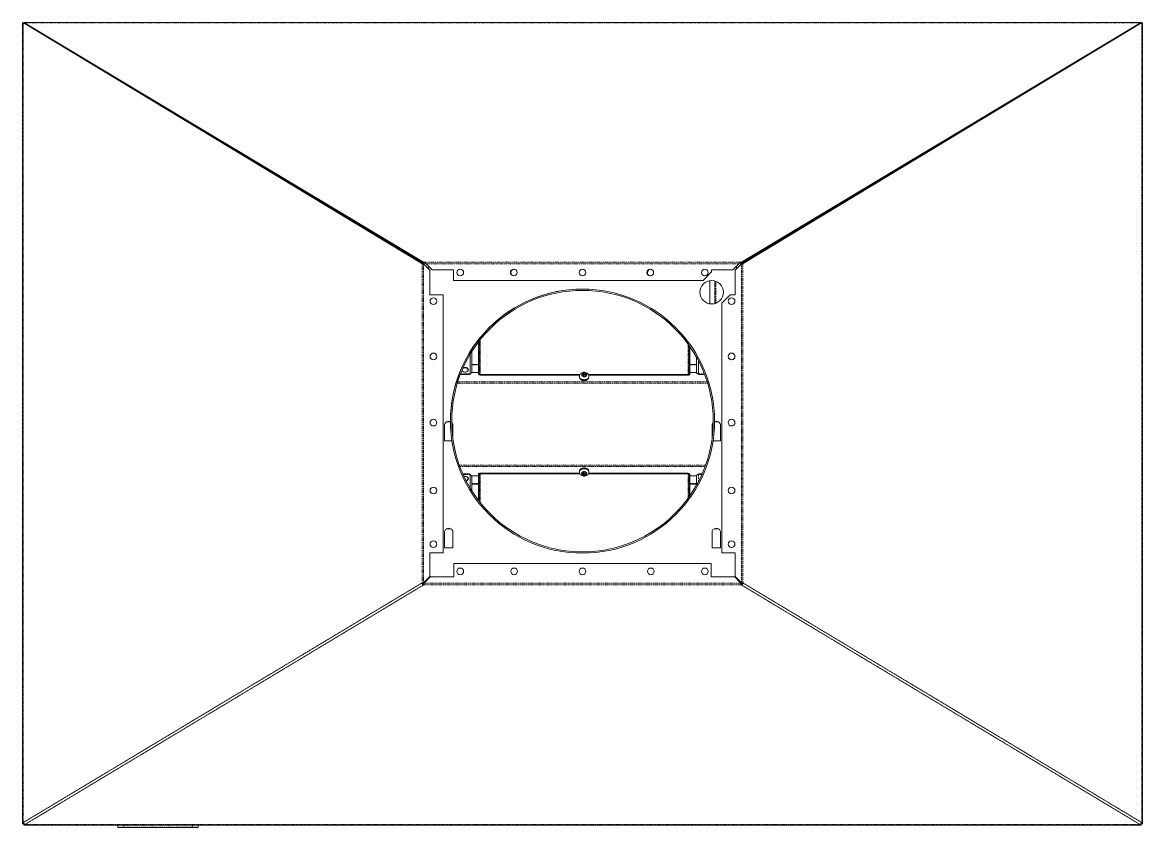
# Model space of a CAD drawing. Header units: millimetres. Extents: x 46989 to 543236, y 252623 to 526638.
# Drawn here: x 373398 to 403552, y 431400 to 453079 of the extents above; entities that cross this region are included whole.
import ezdxf

# ---------------------------------------------------------------- set-up
doc = ezdxf.new("R2010")
doc.units = ezdxf.units.MM
doc.linetypes.add('PHANTOM', pattern=[20, 10, -2, 2, -2, 2, -2])

msp = doc.modelspace()

# ---------------------------------------------------------------- linework, layer by layer
at = {"color": 7, "lineweight": 13, "ltscale": 0.000767685}
for p, q in [((373398, 453068), (373420, 453068)), ((373398, 431501), (373420, 431501))]:
    msp.add_line(p, q, dxfattribs=at)
at = {"color": 7, "lineweight": 13, "ltscale": 0.03937}
for p, q in [((373398, 453068), (373398, 431501)), ((373424, 453068), (384151, 446587)), ((403516, 453079), (373435, 453079)), ((373446, 453068), (384173, 446587)), ((373456, 453067), (384199, 446625)), ((403495, 453067), (392752, 446625)), ((403505, 453068), (392778, 446587)), ((403526, 453068), (392800, 446587)), ((403552, 431501), (403552, 453068)), ((378326, 450120), (384199, 446597)), ((398584, 450095), (392752, 446597)), ((384366, 446396), (384366, 445748)), ((385001, 446418), (384427, 446418)), ((392524, 446418), (391950, 446418)), ((392585, 446396), (392585, 445748)), ((391723, 446132), (385001, 446132)), ((391907, 445502), (391907, 446125)), ((384726, 445748), (384726, 438799)), ((392225, 445521), (392225, 438799)), ((388403, 443597), (385718, 443597)), ((388396, 443582), (385718, 443582)), ((391323, 443597), (388638, 443597)), ((391323, 443582), (388644, 443582)), ((385718, 440941), (388396, 440941)), ((385718, 440926), (388403, 440926)), ((388638, 440926), (391323, 440926)), ((388644, 440941), (391323, 440941)), ((384366, 438799), (384366, 438165)), ((392585, 438799), (392585, 438165)), ((385014, 438511), (391937, 438511)), ((384377, 438151), (385014, 438151)), ((391937, 438151), (392574, 438151)), ((373436, 431468), (403515, 431468)), ((377973, 431400), (376127, 431400))]:
    msp.add_line(p, q, dxfattribs=at)
at = {"color": 7, "lineweight": 13, "ltscale": 0.000137329}
for p, q in [((373424, 453068), (373420, 453068)), ((403526, 453068), (403530, 453068)), ((373424, 431538), (373420, 431538)), ((403526, 431538), (403530, 431538))]:
    msp.add_line(p, q, dxfattribs=at)
at = {"color": 7, "linetype": 'PHANTOM', "lineweight": 13, "ltscale": 0.03937}
for p, q in [((373420, 453068), (373420, 431538)), ((403495, 453067), (373456, 453067)), ((403530, 431538), (403530, 453068)), ((392716, 446625), (384235, 446625)), ((384158, 437994), (384158, 446578)), ((384195, 437994), (384195, 446578)), ((392685, 446579), (384266, 446579)), ((392756, 446578), (392756, 437994)), ((392793, 446578), (392793, 437994)), ((392035, 445509), (392035, 446117)), ((392066, 445519), (392066, 446107)), ((385718, 443597), (385718, 444532)), ((391323, 444414), (391323, 443597)), ((391844, 443368), (385107, 443368)), ((391834, 443398), (385117, 443398)), ((385162, 441155), (391789, 441155)), ((385173, 441124), (391778, 441124)), ((385718, 440156), (385718, 440926)), ((391323, 440926), (391323, 440274)), ((384151, 437985), (373424, 431538)), ((384197, 437933), (373470, 431486)), ((392741, 437984), (384209, 437984)), ((392741, 437936), (384209, 437936)), ((392753, 437933), (403480, 431486)), ((392800, 437985), (403526, 431538)), ((373470, 431480), (403480, 431480)), ((377973, 431412), (376127, 431412))]:
    msp.add_line(p, q, dxfattribs=at)
at = {"color": 7, "lineweight": 13, "ltscale": 0.000750624}
for p, q in [((373446, 453068), (373424, 453068)), ((384158, 446587), (384179, 446587)), ((384158, 437985), (384179, 437985)), ((373420, 431501), (373442, 431501))]:
    msp.add_line(p, q, dxfattribs=at)
at = {"color": 7, "lineweight": 13, "ltscale": 0.00037366}
for p, q in [((373435, 453068), (373435, 453079)), ((403516, 453068), (403516, 453079))]:
    msp.add_line(p, q, dxfattribs=at)
at = {"color": 7, "lineweight": 13, "ltscale": 0.000750564}
for p, q in [((403505, 453068), (403526, 453068)), ((392771, 446587), (392793, 446587)), ((392771, 437985), (392793, 437985)), ((403508, 431501), (403530, 431501))]:
    msp.add_line(p, q, dxfattribs=at)
at = {"color": 7, "lineweight": 13, "ltscale": 0.000767745}
for p, q in [((403552, 453068), (403530, 453068)), ((403552, 431501), (403530, 431501))]:
    msp.add_line(p, q, dxfattribs=at)
at = {"color": 7, "linetype": 'PHANTOM', "lineweight": 13, "ltscale": 0.000490834}
msp.add_line((380201, 448986), (380215, 448986), dxfattribs=at)
at = {"color": 7, "linetype": 'PHANTOM', "lineweight": 13, "ltscale": 0.000499575}
msp.add_line((380234, 448966), (380249, 448966), dxfattribs=at)
at = {"color": 7, "linetype": 'PHANTOM', "lineweight": 13, "ltscale": 0.000488882}
msp.add_line((396702, 448966), (396716, 448966), dxfattribs=at)
at = {"color": 7, "linetype": 'PHANTOM', "lineweight": 13, "ltscale": 0.000480171}
msp.add_line((396736, 448986), (396749, 448986), dxfattribs=at)
at = {"color": 7, "linetype": 'PHANTOM', "lineweight": 13, "ltscale": 0.000645225}
msp.add_line((380810, 448630), (380791, 448630), dxfattribs=at)
at = {"color": 7, "linetype": 'PHANTOM', "lineweight": 13, "ltscale": 0.000652043}
msp.add_line((380836, 448614), (380817, 448614), dxfattribs=at)
at = {"color": 7, "linetype": 'PHANTOM', "lineweight": 13, "ltscale": 0.00064135}
msp.add_line((396133, 448614), (396115, 448614), dxfattribs=at)
at = {"color": 7, "linetype": 'PHANTOM', "lineweight": 13, "ltscale": 0.000634561}
msp.add_line((396160, 448630), (396141, 448630), dxfattribs=at)
at = {"color": 7, "linetype": 'PHANTOM', "lineweight": 13, "ltscale": 0.001097}
msp.add_line((382518, 447587), (382549, 447587), dxfattribs=at)
at = {"color": 7, "lineweight": 13, "ltscale": 0.001116}
msp.add_line((382590, 447543), (382622, 447543), dxfattribs=at)
at = {"color": 7, "lineweight": 13, "ltscale": 0.000461849}
msp.add_line((382612, 447543), (382612, 447530), dxfattribs=at)
at = {"color": 7, "linetype": 'PHANTOM', "lineweight": 13, "ltscale": 0.000680278}
msp.add_line((394250, 447476), (394250, 447495), dxfattribs=at)
at = {"color": 7, "linetype": 'PHANTOM', "lineweight": 13, "ltscale": 0.000675472}
msp.add_line((394281, 447495), (394281, 447514), dxfattribs=at)
at = {"color": 7, "lineweight": 13, "ltscale": 0.001105}
msp.add_line((394329, 447543), (394361, 447543), dxfattribs=at)
at = {"color": 7, "linetype": 'PHANTOM', "lineweight": 13, "ltscale": 0.001086}
msp.add_line((394402, 447587), (394433, 447587), dxfattribs=at)
at = {"color": 7, "lineweight": 13, "ltscale": 0.000766784}
msp.add_line((383211, 447190), (383211, 447168), dxfattribs=at)
at = {"color": 7, "linetype": 'PHANTOM', "lineweight": 13, "ltscale": 0.000742274}
msp.add_line((393855, 447237), (393855, 447259), dxfattribs=at)
at = {"color": 7, "linetype": 'PHANTOM', "lineweight": 13, "ltscale": 0.000737348}
msp.add_line((393886, 447256), (393886, 447277), dxfattribs=at)
at = {"color": 7, "linetype": 'PHANTOM', "lineweight": 13, "ltscale": 0.000839474}
msp.add_line((383674, 446888), (383674, 446912), dxfattribs=at)
at = {"color": 7, "linetype": 'PHANTOM', "lineweight": 13, "ltscale": 0.00084428}
msp.add_line((383705, 446869), (383705, 446894), dxfattribs=at)
at = {"color": 7, "linetype": 'PHANTOM', "lineweight": 13, "ltscale": 0.000823254}
msp.add_line((393340, 446926), (393340, 446950), dxfattribs=at)
at = {"color": 7, "linetype": 'PHANTOM', "lineweight": 13, "ltscale": 0.000820731}
msp.add_line((393355, 446936), (393355, 446959), dxfattribs=at)
at = {"color": 7, "lineweight": 13, "ltscale": 0.000814964}
msp.add_line((393392, 446981), (393392, 446958), dxfattribs=at)
at = {"color": 7, "linetype": 'PHANTOM', "lineweight": 13, "ltscale": 0.00090135}
msp.add_line((384068, 446649), (384068, 446675), dxfattribs=at)
at = {"color": 7, "linetype": 'PHANTOM', "lineweight": 13, "ltscale": 0.000906276}
msp.add_line((384100, 446631), (384100, 446657), dxfattribs=at)
at = {"color": 7, "lineweight": 13, "ltscale": 0.000235069}
for p, q in [((384151, 446587), (384158, 446587)), ((384151, 437985), (384158, 437985))]:
    msp.add_line(p, q, dxfattribs=at)
at = {"color": 7, "lineweight": 13, "ltscale": 0.000298688}
for p, q in [((384158, 446587), (384158, 446578)), ((384179, 446587), (384179, 446578)), ((392771, 446587), (392771, 446578)), ((392793, 446587), (392793, 446578)), ((384158, 437994), (384158, 437985)), ((384179, 437994), (384179, 437985)), ((392771, 437994), (392771, 437985)), ((392793, 437994), (392793, 437985))]:
    msp.add_line(p, q, dxfattribs=at)
at = {"color": 7, "lineweight": 13, "ltscale": 0.000960463}
for p, q in [((384199, 446597), (384199, 446625)), ((384235, 446597), (384235, 446625)), ((392716, 446597), (392716, 446625)), ((392752, 446597), (392752, 446625))]:
    msp.add_line(p, q, dxfattribs=at)
at = {"color": 7, "lineweight": 13, "ltscale": 0.00125}
for p, q in [((384199, 446625), (384235, 446625)), ((384199, 446597), (384235, 446597)), ((392716, 446625), (392752, 446625)), ((392716, 446597), (392752, 446597))]:
    msp.add_line(p, q, dxfattribs=at)
at = {"color": 7, "lineweight": 13, "ltscale": 0.00023513}
for p, q in [((392800, 446587), (392793, 446587)), ((392800, 437985), (392793, 437985))]:
    msp.add_line(p, q, dxfattribs=at)
at = {"color": 7, "lineweight": 13, "ltscale": 0.000888374}
msp.add_line((392924, 446675), (392924, 446700), dxfattribs=at)
at = {"color": 7, "linetype": 'PHANTOM', "lineweight": 13, "ltscale": 0.000882727}
msp.add_line((392960, 446697), (392960, 446722), dxfattribs=at)
at = {"color": 7, "linetype": 'PHANTOM', "lineweight": 13, "ltscale": 0.000880204}
msp.add_line((392976, 446706), (392976, 446732), dxfattribs=at)
at = {"color": 7, "lineweight": 13, "ltscale": 0.001282}
for p, q in [((384195, 446578), (384158, 446578)), ((392756, 446578), (392793, 446578)), ((384195, 437994), (384158, 437994)), ((392756, 437994), (392793, 437994))]:
    msp.add_line(p, q, dxfattribs=at)
at = {"color": 7, "lineweight": 13, "ltscale": 0.008925}
for p, q in [((384195, 446578), (384376, 446396)), ((392756, 446578), (392574, 446396))]:
    msp.add_line(p, q, dxfattribs=at)
at = {"color": 7, "lineweight": 13, "ltscale": 0.007901}
for p, q in [((384266, 446579), (384427, 446418)), ((392685, 446579), (392524, 446418))]:
    msp.add_line(p, q, dxfattribs=at)
at = {"color": 7, "lineweight": 13, "ltscale": 0.00178}
msp.add_line((384348, 446497), (384312, 446460), dxfattribs=at)
at = {"color": 7, "lineweight": 13, "ltscale": 0.000359963}
for p, q in [((384366, 446396), (384376, 446396)), ((392574, 446396), (392585, 446396))]:
    msp.add_line(p, q, dxfattribs=at)
at = {"color": 7, "lineweight": 13, "ltscale": 0.00995}
msp.add_line((385001, 446132), (385001, 446418), dxfattribs=at)
at = {"color": 7, "lineweight": 13, "ltscale": 0.011137}
for p, q in [((391723, 446132), (391950, 446359)), ((392451, 445748), (392225, 445521))]:
    msp.add_line(p, q, dxfattribs=at)
at = {"color": 7, "lineweight": 13, "ltscale": 0.002075}
msp.add_line((391950, 446359), (391950, 446418), dxfattribs=at)
at = {"color": 7, "lineweight": 13, "ltscale": 0.001773}
msp.add_line((392602, 446497), (392638, 446461), dxfattribs=at)
at = {"color": 7, "lineweight": 13, "ltscale": 0.0125}
for p, q in [((384366, 445748), (384726, 445748)), ((384366, 438799), (384726, 438799)), ((392225, 438799), (392585, 438799)), ((385014, 438511), (385014, 438151)), ((391937, 438511), (391937, 438151))]:
    msp.add_line(p, q, dxfattribs=at)
at = {"color": 7, "lineweight": 13, "ltscale": 0.004625}
msp.add_line((392451, 445748), (392585, 445748), dxfattribs=at)
at = {"color": 7, "lineweight": 13, "ltscale": 0.017786}
msp.add_line((385674, 443963), (385674, 444476), dxfattribs=at)
at = {"color": 7, "lineweight": 13, "ltscale": 0.018738}
msp.add_line((385695, 443963), (385695, 444503), dxfattribs=at)
at = {"color": 7, "lineweight": 13, "ltscale": 0.019233}
msp.add_line((385494, 444215), (385494, 443661), dxfattribs=at)
at = {"color": 7, "lineweight": 13, "ltscale": 0.014549}
msp.add_line((391345, 443963), (391345, 444383), dxfattribs=at)
at = {"color": 7, "lineweight": 13, "ltscale": 0.013507}
msp.add_line((391366, 443963), (391366, 444352), dxfattribs=at)
at = {"color": 7, "lineweight": 13, "ltscale": 0.01841}
msp.add_line((385450, 444143), (385450, 443613), dxfattribs=at)
at = {"color": 7, "lineweight": 13, "ltscale": 0.006267}
for p, q in [((385494, 443871), (385674, 443871)), ((391366, 443871), (391547, 443871)), ((391547, 443654), (391366, 443654)), ((391547, 440869), (391366, 440869)), ((385674, 440651), (385494, 440651)), ((391547, 440651), (391366, 440651))]:
    msp.add_line(p, q, dxfattribs=at)
at = {"color": 7, "lineweight": 13, "ltscale": 0.012192}
for p, q in [((385674, 443612), (385674, 443963)), ((385695, 443612), (385695, 443963)), ((391345, 443963), (391345, 443612)), ((391366, 443963), (391366, 443612)), ((385674, 440559), (385674, 440910)), ((385695, 440559), (385695, 440910)), ((391345, 440910), (391345, 440559)), ((391366, 440910), (391366, 440559))]:
    msp.add_line(p, q, dxfattribs=at)
at = {"color": 7, "lineweight": 13, "ltscale": 0.000732482}
for p, q in [((385695, 443963), (385674, 443963)), ((385674, 440559), (385695, 440559))]:
    msp.add_line(p, q, dxfattribs=at)
at = {"color": 7, "lineweight": 13, "ltscale": 0.000732542}
for p, q in [((391366, 443963), (391345, 443963)), ((391345, 440559), (391366, 440559))]:
    msp.add_line(p, q, dxfattribs=at)
at = {"color": 7, "lineweight": 13, "ltscale": 0.014487}
msp.add_line((391547, 443647), (391547, 444064), dxfattribs=at)
at = {"color": 7, "linetype": 'PHANTOM', "lineweight": 13, "ltscale": 0.012608}
msp.add_line((391594, 443613), (391594, 443976), dxfattribs=at)
at = {"color": 7, "lineweight": 13, "ltscale": 0.00826}
msp.add_line((385186, 443599), (385424, 443599), dxfattribs=at)
at = {"color": 7, "linetype": 'PHANTOM', "lineweight": 13, "ltscale": 0.008956}
msp.add_line((385192, 443613), (385450, 443613), dxfattribs=at)
at = {"color": 7, "lineweight": 13, "ltscale": 8.83087e-05}
msp.add_line((385402, 443726), (385402, 443729), dxfattribs=at)
at = {"color": 7, "lineweight": 13, "ltscale": 0.006305}
msp.add_line((385674, 443654), (385493, 443654), dxfattribs=at)
at = {"color": 7, "linetype": 'PHANTOM', "lineweight": 13, "ltscale": 0.006267}
for p, q in [((385494, 443858), (385674, 443858)), ((391366, 443858), (391547, 443858)), ((385674, 440664), (385494, 440664)), ((391547, 440664), (391366, 440664))]:
    msp.add_line(p, q, dxfattribs=at)
at = {"color": 7, "lineweight": 13, "ltscale": 0.000707071}
for p, q in [((388457, 443600), (388457, 443580)), ((388506, 443600), (388506, 443580)), ((388583, 443580), (388583, 443600)), ((388457, 440943), (388457, 440922)), ((388506, 440922), (388506, 440943)), ((388583, 440922), (388583, 440943))]:
    msp.add_line(p, q, dxfattribs=at)
at = {"color": 7, "lineweight": 13, "ltscale": 0.001688}
for p, q in [((388506, 443600), (388457, 443600)), ((388457, 443580), (388506, 443580)), ((388583, 443600), (388535, 443600)), ((388535, 443580), (388583, 443580)), ((388506, 440943), (388457, 440943)), ((388457, 440922), (388506, 440922)), ((388583, 440943), (388535, 440943)), ((388535, 440922), (388583, 440922))]:
    msp.add_line(p, q, dxfattribs=at)
at = {"color": 7, "lineweight": 13, "ltscale": 0.001193}
for p, q in [((388506, 443635), (388506, 443600)), ((388506, 443580), (388506, 443545)), ((388535, 443600), (388535, 443635)), ((388535, 443545), (388535, 443580)), ((388506, 440977), (388506, 440943)), ((388506, 440922), (388506, 440888)), ((388535, 440943), (388535, 440977)), ((388535, 440888), (388535, 440922))]:
    msp.add_line(p, q, dxfattribs=at)
at = {"color": 7, "lineweight": 13, "ltscale": 0.000999991}
for p, q in [((388535, 443635), (388506, 443635)), ((388535, 443609), (388506, 443609)), ((388506, 443545), (388535, 443545)), ((388535, 440977), (388506, 440977)), ((388506, 440913), (388535, 440913)), ((388506, 440888), (388535, 440888))]:
    msp.add_line(p, q, dxfattribs=at)
at = {"color": 7, "lineweight": 13, "ltscale": 2.70636e-05}
for p, q in [((388521, 443658), (388520, 443658)), ((388519, 440864), (388520, 440864))]:
    msp.add_line(p, q, dxfattribs=at)
at = {"color": 7, "lineweight": 13, "ltscale": 0.000883928}
msp.add_line((388535, 443600), (388535, 443575), dxfattribs=at)
at = {"color": 7, "linetype": 'PHANTOM', "lineweight": 13, "ltscale": 0.005715}
msp.add_line((391594, 443613), (391759, 443613), dxfattribs=at)
at = {"color": 7, "lineweight": 13, "ltscale": 0.005019}
msp.add_line((391620, 443599), (391764, 443599), dxfattribs=at)
at = {"color": 7, "lineweight": 13, "ltscale": 0.000830703}
msp.add_line((388391, 443526), (388391, 443550), dxfattribs=at)
at = {"color": 7, "lineweight": 13, "ltscale": 0.000830943}
for p, q in [((388650, 443526), (388650, 443550)), ((388391, 440996), (388391, 440972))]:
    msp.add_line(p, q, dxfattribs=at)
at = {"color": 7, "lineweight": 13, "ltscale": 0.01495}
for p, q in [((384763, 441811), (384763, 442241)), ((392188, 442241), (392188, 441811)), ((384763, 438931), (384763, 439361)), ((384988, 439361), (384988, 438931)), ((391963, 438931), (391963, 439361)), ((392188, 439361), (392188, 438931))]:
    msp.add_line(p, q, dxfattribs=at)
at = {"color": 7, "lineweight": 13, "ltscale": 0.0018}
for p, q in [((384849, 442328), (384901, 442328)), ((392049, 442328), (392101, 442328)), ((384849, 439448), (384901, 439448)), ((392049, 439448), (392101, 439448))]:
    msp.add_line(p, q, dxfattribs=at)
at = {"color": 7, "lineweight": 13, "ltscale": 0.013087}
for p, q in [((384988, 442241), (384988, 441864)), ((391963, 441864), (391963, 442241))]:
    msp.add_line(p, q, dxfattribs=at)
at = {"color": 7, "lineweight": 13, "ltscale": 0.006857}
for p, q in [((384961, 441811), (384763, 441811)), ((392188, 441811), (391990, 441811))]:
    msp.add_line(p, q, dxfattribs=at)
at = {"color": 7, "lineweight": 13, "ltscale": 0.005908}
msp.add_line((385424, 440923), (385254, 440923), dxfattribs=at)
at = {"color": 7, "linetype": 'PHANTOM', "lineweight": 13, "ltscale": 0.006575}
msp.add_line((385450, 440909), (385260, 440909), dxfattribs=at)
at = {"color": 7, "lineweight": 13, "ltscale": 0.012688}
msp.add_line((385450, 440909), (385450, 440544), dxfattribs=at)
at = {"color": 7, "lineweight": 13, "ltscale": 0.006307}
msp.add_line((385674, 440869), (385492, 440869), dxfattribs=at)
at = {"color": 7, "lineweight": 13, "ltscale": 0.013511}
msp.add_line((385494, 440861), (385494, 440472), dxfattribs=at)
at = {"color": 7, "lineweight": 13, "ltscale": 0.000883808}
msp.add_line((388535, 440922), (388535, 440948), dxfattribs=at)
at = {"color": 7, "lineweight": 13, "ltscale": 0.000830823}
msp.add_line((388650, 440996), (388650, 440972), dxfattribs=at)
at = {"color": 7, "lineweight": 13, "ltscale": 0.008765}
msp.add_line((391547, 440623), (391547, 440876), dxfattribs=at)
at = {"color": 7, "linetype": 'PHANTOM', "lineweight": 13, "ltscale": 0.003334}
msp.add_line((391690, 440909), (391594, 440909), dxfattribs=at)
at = {"color": 7, "linetype": 'PHANTOM', "lineweight": 13, "ltscale": 0.006886}
msp.add_line((391594, 440711), (391594, 440909), dxfattribs=at)
at = {"color": 7, "lineweight": 13, "ltscale": 0.002667}
msp.add_line((391697, 440923), (391620, 440923), dxfattribs=at)
at = {"color": 7, "lineweight": 13, "ltscale": 8.84289e-05}
msp.add_line((385402, 440796), (385402, 440794), dxfattribs=at)
at = {"color": 7, "lineweight": 13, "ltscale": 0.012063}
msp.add_line((385674, 440559), (385674, 440211), dxfattribs=at)
at = {"color": 7, "lineweight": 13, "ltscale": 0.013016}
msp.add_line((385695, 440559), (385695, 440184), dxfattribs=at)
at = {"color": 7, "lineweight": 13, "ltscale": 0.008827}
msp.add_line((391345, 440559), (391345, 440305), dxfattribs=at)
at = {"color": 7, "lineweight": 13, "ltscale": 0.007785}
msp.add_line((391366, 440559), (391366, 440335), dxfattribs=at)
at = {"color": 7, "linetype": 'PHANTOM', "lineweight": 13, "ltscale": 0.000255555}
msp.add_line((392050, 439455), (392050, 439448), dxfattribs=at)
at = {"color": 7, "linetype": 'PHANTOM', "lineweight": 13, "ltscale": 0.000380268}
msp.add_line((392066, 439459), (392066, 439448), dxfattribs=at)
at = {"color": 7, "lineweight": 13, "ltscale": 0.0078}
for p, q in [((384988, 438931), (384763, 438931)), ((392188, 438931), (391963, 438931))]:
    msp.add_line(p, q, dxfattribs=at)
at = {"color": 7, "lineweight": 13, "ltscale": 0.008416}
for p, q in [((384366, 438165), (384195, 437994)), ((392585, 438165), (392756, 437994))]:
    msp.add_line(p, q, dxfattribs=at)
at = {"color": 7, "lineweight": 13, "ltscale": 0.008238}
for p, q in [((384209, 437984), (384377, 438151)), ((392574, 438151), (392741, 437984))]:
    msp.add_line(p, q, dxfattribs=at)
at = {"color": 7, "lineweight": 13, "ltscale": 0.00106}
msp.add_line((384366, 438173), (384388, 438151), dxfattribs=at)
at = {"color": 7, "lineweight": 13, "ltscale": 0.001045}
msp.add_line((392585, 438173), (392563, 438151), dxfattribs=at)
at = {"color": 7, "lineweight": 13, "ltscale": 0.000425083}
for p, q in [((384209, 437964), (384197, 437964)), ((384209, 437936), (384197, 437936)), ((392753, 437964), (392741, 437964)), ((392753, 437936), (392741, 437936))]:
    msp.add_line(p, q, dxfattribs=at)
at = {"color": 7, "lineweight": 13, "ltscale": 0.000960222}
for p, q in [((384197, 437964), (384197, 437936)), ((392753, 437964), (392753, 437936))]:
    msp.add_line(p, q, dxfattribs=at)
at = {"color": 7, "lineweight": 13, "ltscale": 0.000104889}
for p, q in [((384197, 437933), (384197, 437936)), ((392753, 437933), (392753, 437936))]:
    msp.add_line(p, q, dxfattribs=at)
at = {"color": 7, "lineweight": 13, "ltscale": 0.00164}
for p, q in [((384209, 437984), (384209, 437936)), ((392741, 437984), (392741, 437936))]:
    msp.add_line(p, q, dxfattribs=at)
at = {"color": 7, "lineweight": 13, "ltscale": 0.001275}
for p, q in [((373420, 431538), (373420, 431501)), ((403530, 431501), (403530, 431538))]:
    msp.add_line(p, q, dxfattribs=at)
at = {"color": 7, "lineweight": 13, "ltscale": 0.000725093}
for p, q in [((373436, 431501), (373436, 431480)), ((403515, 431501), (403515, 431480))]:
    msp.add_line(p, q, dxfattribs=at)
at = {"color": 7, "lineweight": 13, "ltscale": 0.000409825}
for p, q in [((373436, 431468), (373436, 431480)), ((403515, 431468), (403515, 431480))]:
    msp.add_line(p, q, dxfattribs=at)
at = {"color": 7, "lineweight": 13, "ltscale": 0.0012}
for p, q in [((373436, 431480), (373470, 431480)), ((403480, 431480), (403515, 431480))]:
    msp.add_line(p, q, dxfattribs=at)
at = {"color": 7, "lineweight": 13, "ltscale": 0.000190014}
for p, q in [((373470, 431486), (373470, 431480)), ((403480, 431486), (403480, 431480))]:
    msp.add_line(p, q, dxfattribs=at)
at = {"color": 7, "lineweight": 13, "ltscale": 0.001966}
for p, q in [((375970, 431468), (375970, 431412)), ((378130, 431468), (378130, 431412))]:
    msp.add_line(p, q, dxfattribs=at)
at = {"color": 7, "linetype": 'PHANTOM', "lineweight": 13, "ltscale": 0.00545}
for p, q in [((375970, 431412), (376127, 431412)), ((377973, 431412), (378130, 431412))]:
    msp.add_line(p, q, dxfattribs=at)
at = {"color": 7, "lineweight": 13, "ltscale": 0.00505}
for p, q in [((375981, 431400), (376127, 431400)), ((377973, 431400), (378118, 431400))]:
    msp.add_line(p, q, dxfattribs=at)
at = {"color": 7, "linetype": 'PHANTOM', "lineweight": 13, "ltscale": 0.001966}
for p, q in [((376127, 431468), (376127, 431412)), ((377973, 431468), (377973, 431412))]:
    msp.add_line(p, q, dxfattribs=at)
at = {"color": 7, "linetype": 'PHANTOM', "lineweight": 13, "ltscale": 0.000400033}
for p, q in [((376127, 431412), (376127, 431400)), ((377973, 431412), (377973, 431400))]:
    msp.add_line(p, q, dxfattribs=at)
at = {"color": 7, "lineweight": 13, "ltscale": 0.03937}
for points in [[(373435, 453079), (373440, 453078), (373446, 453076), (373451, 453072), (373456, 453067)], [(403516, 453079), (403510, 453078), (403505, 453076), (403500, 453072), (403495, 453067)], [(384235, 446625), (384246, 446611), (384253, 446601), (384266, 446579)], [(384235, 446597), (384246, 446592), (384266, 446579)], [(392716, 446625), (392705, 446611), (392698, 446601), (392685, 446579)], [(392716, 446597), (392705, 446592), (392685, 446579)], [(385450, 443613), (385444, 443608), (385438, 443603), (385432, 443600), (385424, 443599)], [(388391, 443550), (388393, 443569), (388399, 443588), (388409, 443606), (388422, 443622), (388439, 443635), (388460, 443646), (388482, 443654), (388505, 443658), (388520, 443658)], [(388650, 443550), (388648, 443569), (388642, 443588), (388632, 443605), (388619, 443621), (388602, 443635), (388581, 443646), (388559, 443654), (388536, 443658), (388521, 443658)], [(391594, 443613), (391600, 443608), (391606, 443603), (391612, 443600), (391620, 443599)], [(385450, 440909), (385444, 440915), (385438, 440919), (385432, 440922), (385424, 440923)], [(388391, 440972), (388393, 440953), (388399, 440935), (388408, 440917), (388422, 440901), (388439, 440888), (388459, 440877), (388481, 440869), (388504, 440865), (388519, 440864)], [(388650, 440972), (388648, 440953), (388642, 440935), (388632, 440917), (388618, 440901), (388601, 440887), (388580, 440876), (388558, 440869), (388536, 440865), (388520, 440864)], [(391594, 440909), (391600, 440915), (391606, 440919), (391612, 440922), (391620, 440923)], [(384151, 437985), (384155, 437972), (384162, 437959), (384171, 437949), (384182, 437940), (384197, 437933)], [(392753, 437933), (392765, 437938), (392775, 437945), (392785, 437954), (392793, 437966), (392797, 437976), (392800, 437985)], [(373424, 431538), (373428, 431524), (373435, 431512), (373444, 431501), (373456, 431492), (373470, 431486)], [(403480, 431486), (403491, 431491), (403502, 431497), (403512, 431507), (403520, 431519), (403524, 431528), (403526, 431538)]]:
    msp.add_lwpolyline(points, dxfattribs=at)
for centre, radius in [((385185, 446344), 90), ((386624, 446345), 90), ((388475, 446344), 90), ((390300, 446345), 90), ((391766, 446344), 90), ((391952, 445813), 315), ((388475, 442344), 3555), ((388475, 442344), 3520), ((384461, 445574), 90), ((392489, 445574), 90), ((384461, 444087), 90), ((392489, 444087), 90), ((384461, 442303), 90), ((392489, 442303), 90), ((384461, 440474), 90), ((392489, 440474), 90), ((384461, 439031), 90), ((392489, 439031), 90), ((385185, 438299), 90), ((386637, 438299), 90), ((388475, 438299), 90), ((390314, 438299), 90), ((391766, 438299), 90)]:
    msp.add_circle(centre, radius, dxfattribs=at)
for centre, radius, start, end in [((386637, 446344), 90, 91.6125, 262.8851), ((390314, 446344), 90, 91.6125, 262.8851), ((388475, 442344), 3555, 90, 180.2898), ((384461, 444087), 90, 180, 0), ((392489, 444087), 90, 139.602, 319.3003), ((384849, 442241), 86.4, 90, 180), ((384875, 442261), 78.5, 56.0165, 123.9835), ((384901, 442241), 86.4, 77.2108, 90), ((384901, 442241), 86.4, 0, 51.4783), ((392049, 442241), 86.4, 128.521, 180), ((392049, 442241), 86.4, 90, 102.7886), ((392075, 442261), 78.5, 56.0165, 123.9835), ((392101, 442241), 86.4, 0, 90), ((392489, 440474), 90, 90, 270), ((384461, 440474), 90, 180, 270), ((384849, 439361), 86.4, 90, 180), ((384875, 439381), 78.5, 56.0165, 123.9835), ((384901, 439361), 86.4, 0, 90), ((392049, 439361), 86.4, 90, 180), ((392075, 439381), 78.5, 56.0165, 123.9835), ((392101, 439361), 86.4, 0, 90), ((386637, 438299), 90, 270, 90), ((390314, 438299), 90, 270, 90), ((384197, 437985), 24.5, 180.0074, 269.9926), ((392753, 437985), 24.5, 270.0074, 359.9926), ((375981, 431412), 11.5, 180, 270), ((378118, 431412), 11.5, 269.9998, 0)]:
    msp.add_arc(centre, radius, start, end, dxfattribs=at)
for centre, major_axis, start_param, end_param in [((385314, 443726), (88.2, 0), 3.451511, 6.283185), ((385314, 443721), (81, 0), 3.244866, 8.729799), ((385314, 443726), (88.2, 0), 6.283185, 8.520132), ((385314, 443729), (88.2, 0), 6.283185, 8.498716), ((385446, 443661), (-47.5, 0), 1.648858, 3.141593), ((385718, 443612), (43.4, 0), 3.141593, 4.712389), ((385718, 443612), (22.3, 0), 3.141593, 4.712389), ((391323, 443612), (-43.4, 0), 1.570796, 3.141593), ((391323, 443612), (-22.3, 0), 1.570796, 3.141593), ((391594, 443647), (47.5, 0), 3.141593, 4.712389), ((388520, 443526), (130, 0), 3.141593, 4.712389), ((388520, 443526), (130, 0), 4.712389, 6.283185), ((385314, 440801), (-81, 0), 1.876107, 5.071869), ((385314, 440796), (-88.2, 0), 3.141593, 5.042952), ((385446, 440861), (-47.5, 0), 3.141593, 4.634327), ((385718, 440910), (43.4, 0), 1.570796, 3.141593), ((385718, 440910), (22.3, 0), 1.570796, 3.141593), ((388520, 440996), (-130, 0), 3.141593, 6.283185), ((391323, 440910), (-43.4, 0), 3.141593, 4.712389), ((391323, 440910), (-22.3, 0), 3.141593, 4.712389), ((391594, 440876), (47.5, 0), 1.570796, 3.141593), ((385314, 440796), (-88.2, 0), 1.90718, 3.141593), ((385314, 440794), (-88.2, 0), 1.921008, 3.141593)]:
    msp.add_ellipse(centre, major_axis=major_axis, ratio=0.707107, start_param=start_param, end_param=end_param, dxfattribs=at)
at = {"color": 7, "linetype": 'PHANTOM', "lineweight": 13, "ltscale": 0.03937}
for centre, major_axis, start_param, end_param in [((388520, 443590), (73.4, 0), 1.563910211397208, 7.847095518576793), ((388520, 443550), (130, 0), 3.141614, 6.283206), ((388520, 440972), (-130, 0), 3.141614, 6.283206), ((388520, 440933), (-73.4, 0), 4.705503, 10.988688)]:
    msp.add_ellipse(centre, major_axis=major_axis, ratio=0.707107, start_param=start_param, end_param=end_param, dxfattribs=at)

doc.saveas('drawing.dxf')
